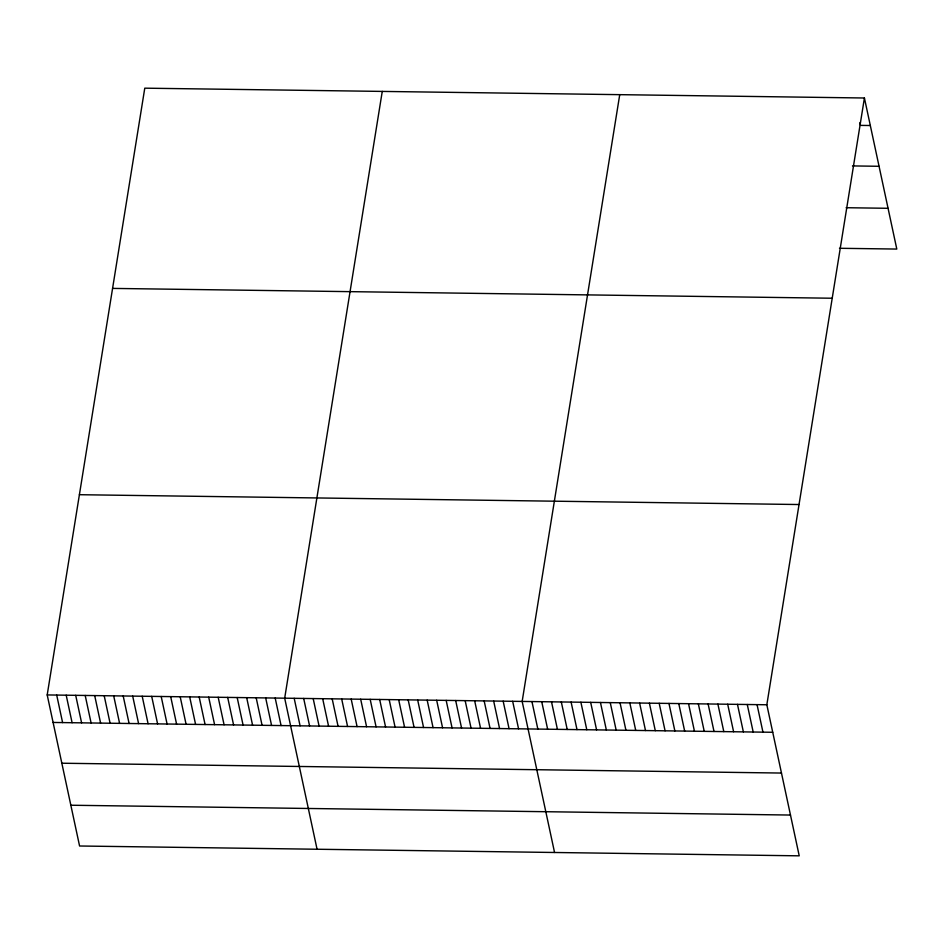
<?xml version="1.0" encoding="UTF-8"?>
<svg xmlns="http://www.w3.org/2000/svg" width="944" height="944" viewBox="0 0 944 944"><rect width="100%" height="100%" fill="white"/><g stroke="black" fill="none" stroke-linecap="round" stroke-linejoin="round"><path stroke-width="1.42" d="M864.421 97.999L766.835 704.767L799.226 855.83L79.579 846.001L47.2 694.937L144.774 88.17L864.421 97.999L896.8 249.063L839.476 248.284M382.261 91.415L284.687 698.182L317.066 849.246M619.736 94.66L522.162 701.427L554.553 852.479M870.309 125.517L860.527 125.387L859.937 122.637M852.491 165.92L879.053 166.286M846.119 207.715L888.056 208.294M112.572 288.404L832.219 298.233M79.402 494.703L799.037 504.533M47.2 694.937L766.835 704.767M53.1 722.455L772.735 732.284M61.844 763.224L781.479 773.053M70.847 805.232L790.482 815.05M757.053 704.625L762.953 732.143M747.27 704.495L753.17 732.013M737.476 704.366L743.376 731.883M727.694 704.224L733.594 731.742M717.9 704.094L723.8 731.612M708.118 703.964L714.018 731.482M698.336 703.823L704.236 731.352M688.542 703.693L694.442 731.211M678.76 703.563L684.66 731.081M668.966 703.422L674.866 730.951M659.183 703.292L665.083 730.809M649.389 703.162L655.289 730.68M639.607 703.02L645.507 730.55M629.825 702.891L635.725 730.408M620.031 702.761L625.931 730.278M610.249 702.619L616.149 730.149M600.455 702.489L606.355 730.007M590.673 702.36L596.573 729.877M580.89 702.23L586.79 729.747M571.096 702.088L576.996 729.606M561.314 701.958L567.214 729.476M551.52 701.829L557.42 729.346M541.738 701.687L547.638 729.205M531.944 701.557L537.844 729.075M512.663 701.298L518.563 728.815M503.164 701.168L509.064 728.685M493.665 701.038L499.565 728.556M484.166 700.908L490.066 728.426M474.667 700.778L480.567 728.296M465.168 700.649L471.068 728.166M455.669 700.519L461.569 728.036M446.17 700.389L452.07 727.907M436.671 700.259L442.571 727.777M427.172 700.129L433.072 727.647M417.673 700L423.573 727.517M408.174 699.87L414.074 727.387M398.675 699.74L404.575 727.258M389.176 699.61L395.076 727.128M379.677 699.48L385.577 726.998M370.178 699.351L376.078 726.868M360.679 699.221L366.579 726.738M351.18 699.091L357.08 726.609M341.681 698.961L347.581 726.479M332.182 698.831L338.082 726.349M322.683 698.702L328.583 726.219M313.184 698.572L319.084 726.089M303.685 698.442L309.585 725.96M294.186 698.312L300.086 725.83M275.188 698.053L281.076 725.57M265.677 697.923L271.577 725.44M256.178 697.793L262.078 725.311M246.679 697.663L252.579 725.181M237.18 697.533L243.08 725.051M227.681 697.404L233.581 724.921M218.182 697.274L224.082 724.791M208.683 697.144L214.583 724.662M199.184 697.014L205.084 724.532M189.685 696.884L195.585 724.402M180.186 696.755L186.086 724.272M170.687 696.625L176.587 724.142M161.188 696.495L167.088 724.013M151.689 696.365L157.589 723.883M142.19 696.235L148.09 723.753M132.691 696.106L138.591 723.623M123.192 695.976L129.092 723.493M113.693 695.846L119.593 723.364M104.194 695.716L110.094 723.234M94.695 695.586L100.595 723.104M85.196 695.457L91.096 722.974M75.697 695.327L81.597 722.844M66.198 695.197L72.098 722.715M56.699 695.067L62.599 722.585"/></g></svg>
